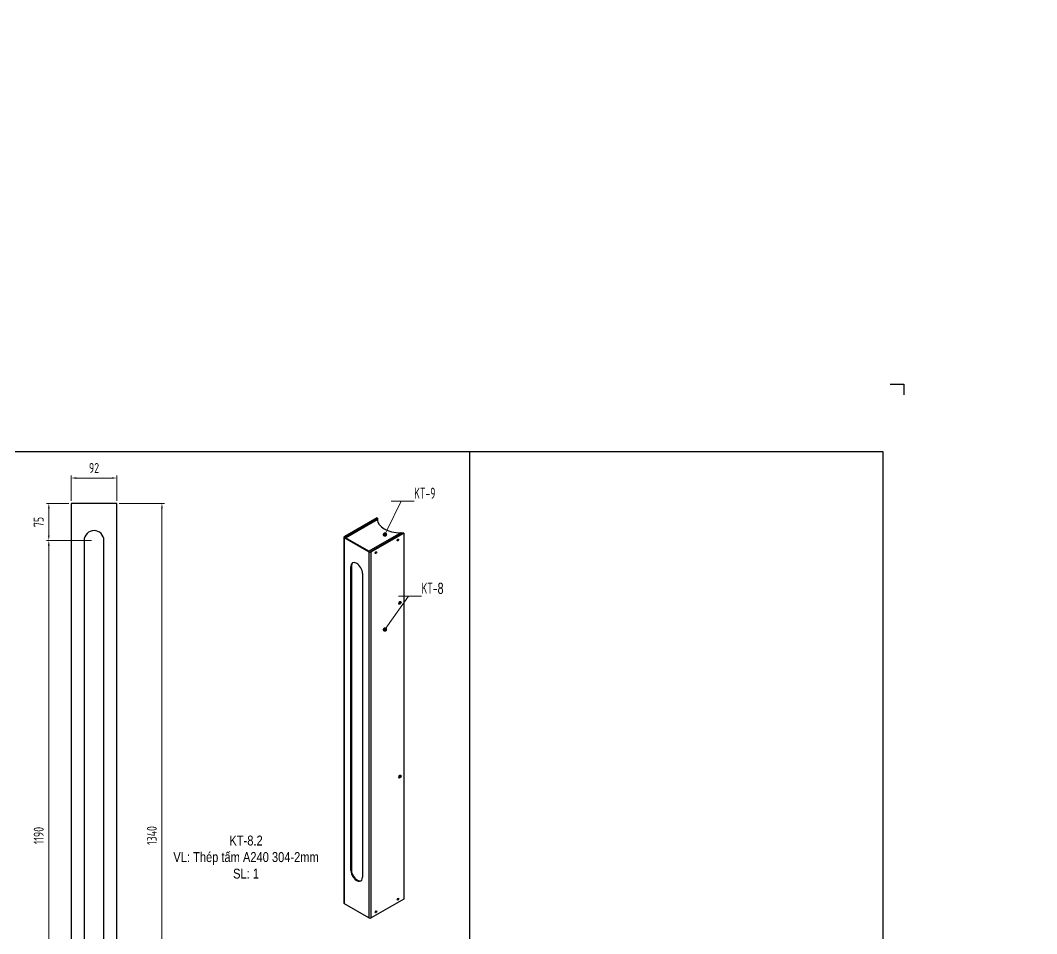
# Model space of a CAD drawing. Header units: millimetres. Extents: x -46397 to 283259, y -8690 to 23983.
# Drawn here: x 226312 to 228361, y -1089 to 754 of the extents above; entities that cross this region are included whole.
import ezdxf
from ezdxf import colors
from ezdxf.entities.mleader import LeaderData, LeaderLine
from ezdxf.math import Vec2, Vec3

# ---------------------------------------------------------------- set-up
doc = ezdxf.new("R2010")
doc.units = ezdxf.units.MM
doc.layers.get('Defpoints').update_dxf_attribs({"lineweight": 0})
for name, color, linetype, lineweight in [('Dtext', 255, 'Continuous', 20), ('Long_AM_Visible', 30, 'Continuous', 25), ('Long_Dim', 3, 'Continuous', 9), ('Long_Text', 6, 'Continuous', 9)]:
    doc.layers.add(name, color=color, linetype=linetype, lineweight=lineweight)
doc.styles.add('Chu va so', font='arial.ttf')
doc.styles.add('GHI CHÚ 3', font='isocp_IV25.ttf', dxfattribs={"width": 0.8})
doc.styles.add('Long_Text', font='isocp.shx', dxfattribs={"width": 0.7})
doc.styles.get("Standard").update_dxf_attribs({"font": 'isocp.shx', "width": 0.8})
doc.styles.add('TCVN', font='arial.ttf')
doc.dimstyles.new('Vuong_DIM', dxfattribs={"dimtxt": 2.5, "dimasz": 2.3, "dimexe": 1.25, "dimexo": 0, "dimtad": 1, "dimtoh": 1, "dimdec": 0, "dimdsep": 46, "dimtxsty": 'GHI CHÚ 3', "dimcen": 2.3, "dimclrd": 9, "dimclre": 9, "dimclrt": 2, "dimadec": 0, "dimazin": 0, "dimtm": 1e-09, "dimtfac": 1, "dimtdec": 0, "dimtofl": 0, "dimtmove": 1, "dimatfit": 3, "dimfxl": 1, "dimtfill": 1, "dimlwd": 9, "dimlwe": 9, "dimarcsym": 1})

# ---------------------------------------------------------------- blocks, each defined once
blk = doc.blocks.new('_Dot')
at = {"color": 0, "linetype": 'ByBlock', "lineweight": -2}
blk.add_line((-0.5, 0), (-1, 0), dxfattribs=at)
at = {"color": 0, "linetype": 'ByBlock', "const_width": 0.5}
blk.add_lwpolyline([(-0.25, 0, 1), (0.25, 0, 1)], format="xyb", close=True, dxfattribs=at)
blk = doc.blocks.new('sfsdfdfds')
at = {"layer": 'Long_AM_Visible'}
for p, q in [((133.8245581654774, 415.8913834482119), (68.41718090567156, 378.1284165803118)), ((69.59569220765843, 377.4480027628633), (135.0030694674642, 415.2109696307707)), ((134.8867772680533, 413.5495195532312), (69.79789278030512, 375.9704345729733)), ((70.7742035096453, 375.4067613105472), (134.7984095901775, 412.3711539257602)), ((135.0030694674642, 415.2109696307707), (133.8245581654774, 415.8913834482119)), ((135.0030694674642, 415.2109696307707), (135.0030694674642, 410.0880282085018)), ((67.44087017633137, 376.7675889454295), (67.44087017633137, -361.4814029767258)), ((68.41718090567156, -362.8422306116081), (68.41718090567156, 375.4067613105472)), ((68.41718090567156, 375.4067613105472), (117.914655588771, 346.8293809780771)), ((69.59569220765843, 376.0871751279883), (69.59569220765843, 377.4480027628633)), ((119.0931668907579, 347.509794795511), (69.59569220765843, 376.0871751279883)), ((70.7742035096453, 375.4067613105472), (117.914655588771, 348.1902086129594)), ((181.9388616693032, 385.1546012281651), (117.914655588771, 348.1902086129594)), ((186.8575667545374, 385.2727616634184), (121.4501894946734, 347.509794795511)), ((122.6287007966603, 346.8293809780771), (188.0360780564079, 384.5923478459772)), ((188.0360780564079, 384.5923478459772), (186.8575667545374, 385.2727616634184)), ((188.0360780564079, 384.5923478459772), (188.0360780564079, -353.6566440761708)), ((117.914655588771, 346.8293809780771), (117.914655588771, -391.4196109440782)), ((122.6287007966603, -391.4196109440782), (122.6287007966603, 346.8293809780771)), ((81.38080522746895, 316.8911730107247), (82.55931652945583, 317.5715868281732)), ((81.38080522746895, -295.481262685058), (81.38080522746895, 316.8911730107247)), ((82.55931652945583, 317.5715868281732), (82.55931652945583, -294.8008488676242)), ((104.9510312670318, 303.2828966619309), (104.9510312670318, -309.0895390338665)), ((81.38080522746895, -295.481262685058), (82.55931652945583, -294.8008488676242)), ((117.914655588771, -391.4196109440782), (68.41718090567156, -362.8422306116081)), ((188.0360780564079, -353.6566440761708), (122.6287007966603, -391.4196109440782))]:
    blk.add_line(p, q, dxfattribs=at)
at = {"layer": 'Long_AM_Visible', "color": 8}
blk.add_line((135.0030694674642, 412.4893143610134), (135.0030694674642, 410.0880282085018), dxfattribs=at)
at = {"layer": 'Long_AM_Visible'}
for centre, major_axis, ratio, start_param, end_param in [((182.4209693406883, 412.6494989196399), (-47.625, -1.704365815147213e-14), 0.5773502691896258, 0.01012316862579965, 1.560673158168798), ((70.7742035095871, 376.7675889454222), (-3.333333333333343, -1.214306433183765e-15), 0.5773502691896258, 5.497787143782004, 7.068583470576924), ((70.7742035095871, 376.7675889454222), (-1.666666666666676, -6.071532165918826e-16), 0.5773502691896257, 5.497787143782004, 7.068583470576924), ((175.0724537346687, 371.6644853146245), (1.041666666666792, 1.804219591217509), 0.5773502691897116, 3.742856870268458, 5.681921090500265), ((175.0724537346687, 371.6644853146245), (-0.6250000000002047, -1.082531754730431), 0.5773502691897118, 0.4908826782895233, 2.650709975301346), ((120.2716781927447, 348.1902086129594), (-3.33333333333335, 1.984523656517467e-13), 0.577350269189626, 0.78539816339753, 2.356194490192383), ((120.2716781927447, 348.1902086129594), (1.666666666666675, 1.002670169114594e-13), 0.5773502691896258, 3.926990816986791, 5.497787143781663), ((130.8782799105102, 346.1489671606359), (1.041666666666792, 1.804219591217508), 0.5773502691897114, 3.742856870268458, 5.681921090500265), ((130.8782799105102, 346.1489671606359), (-0.6250000000001993, -1.082531754730422), 0.5773502691897114, 0.4908826782894131, 2.650709975301179), ((93.16591824727948, 310.0870348363351), (-8.333333333331483, 14.43375672974171), 0.5773502691895398, 3.92699081698732, 7.068583470577113), ((94.34442954920814, 310.767448653769), (-8.333333333331474, 14.43375672974169), 0.5773502691895401, 0.07076973666222777, 0.7853981633975267), ((179.1972432915063, 244.7673083621085), (-1.666666666667032, -2.886751345947903), 0.5773502691897114, 0.3613671239065947, 2.780225529683126), ((179.1972432915063, -105.6458076193776), (-1.66666666666704, -2.886751345947915), 0.5773502691897118, 0.3613671239065947, 2.780225529683192), ((93.16591824727948, -302.2854008594622), (8.3333333333315, -14.43375672974175), 0.57735026918954, 3.926990816987306, 7.068583470577106), ((94.34442954920814, -301.6049870420284), (8.333333333332364, -14.43375672974124), 0.5773502691895398, 3.926990816987079, 6.212415570516983), ((70.7742035095871, -361.4814029767258), (-3.333333333333343, -2.081668171172174e-15), 0.5773502691896257, 0, 0.7853981633972857), ((175.0724537346687, -352.9762302587442), (1.041666666666817, 1.804219591217554), 0.5773502691897118, 3.742856870268454, 5.681921090500317), ((175.0724537346687, -352.9762302587442), (-0.6250000000001941, -1.082531754730426), 0.5773502691897108, 0.4908826782901166, 2.650709975301211), ((130.8782799105102, -378.4917484127254), (1.04166666666677, 1.804219591217473), 0.5773502691897114, 3.74285687026838, 5.681921090500317), ((130.8782799105102, -378.4917484127254), (-0.6250000000001936, -1.082531754730425), 0.5773502691897109, 0.4908826782901166, 2.650709975301094), ((120.2716781927447, -390.0587833091959), (3.333333333333343, 2.001870891277235e-13), 0.5773502691896257, 3.926990816986855, 5.497787143781742)]:
    blk.add_ellipse(centre, major_axis=major_axis, ratio=ratio, start_param=start_param, end_param=end_param, dxfattribs=at)
for centre, major_axis, ratio in [((176.2509650366555, 370.9840714971833), (-1.041666666667007, -1.804219591217384), 0.5773502691897116), ((132.056791212497, 345.4685533431875), (-1.041666666667006, -1.804219591217384), 0.5773502691897117), ((180.3757545934932, 244.08689454466), (-1.666666666667206, -2.886751345947807), 0.5773502691897114), ((180.3757545934932, -106.3262214368187), (-1.666666666667221, -2.886751345947832), 0.5773502691897114), ((176.2509650366555, -353.6566440761708), (-1.041666666667007, -1.804219591217384), 0.5773502691897116), ((132.056791212497, -379.1721622301593), (-1.041666666667006, -1.804219591217384), 0.5773502691897117)]:
    blk.add_ellipse(centre, major_axis=major_axis, ratio=ratio, dxfattribs=at)
for points, knots in [([(134.7984095901775, 412.3711539257602), (134.7920911408437, 412.7314989842671), (134.7986704479845, 413.0450682587507), (134.8378574270464, 413.4648101423336), (134.8701521894836, 413.5724678226434), (134.9257881718513, 413.5319487280613), (134.9514159368409, 413.4512746594592), (134.9807187232364, 413.1895973168685), (134.988917649287, 413.0793361668075), (135.0001053683518, 412.8148337961647), (135.0030694674642, 412.6605214718766), (135.0030694674642, 412.4893143609988)], [2.174184526208085, 2.174184526208085, 2.174184526208085, 2.174184526208085, 2.398884981450443, 2.398884981450443, 2.623585436692801, 2.623585436692801, 2.774558659001991, 2.774558659001991, 2.850045270156585, 2.850045270156585, 2.925531881311179, 2.925531881311179, 2.925531881311179, 2.925531881311179]), ([(185.3605127578776, 384.4084305625474), (184.9196924167045, 384.6312967776721), (184.4107588822662, 384.806770170766), (183.2379220600997, 385.0786533011014), (182.5629976188357, 385.1509532697564), (181.9388616692449, 385.1546012281651)], [3.265404279636634, 3.265404279636634, 3.265404279636634, 3.265404279636634, 3.452402616650176, 3.452402616650176, 3.677103071892533, 3.677103071892533, 3.677103071892533, 3.677103071892533])]:
    blk.add_open_spline(points, degree=3, knots=knots, dxfattribs=at)
blk = doc.blocks.new('*D2263')
at = {"layer": 'Defpoints', "color": 0, "transparency": 16777216}
for p in [(226507.0467101192, -220.7990217979169, -0.7231873450856918), (226597.9619895467, -220.7990217979169), (226507.0467101192, -1560.895819775885, -0.7231873450856918)]:
    blk.add_point(p, dxfattribs=at)
at = {"layer": 'Long_Dim', "color": 9, "lineweight": 9, "transparency": 16777216}
for p, q in [((226512.0467101192, -220.7990217979169), (226602.9619895467, -220.7990217979169)), ((226597.9619895467, -1550.895819775885), (226597.9619895467, -230.7990217979169)), ((226512.0467101192, -1560.895819775885), (226602.9619895467, -1560.895819775885))]:
    blk.add_line(p, q, dxfattribs=at)
at = {"layer": 'Long_Dim', "color": 9, "transparency": 16777216}
for points in [[(226596.2953228801, -230.7990217979169), (226599.6286562134, -230.7990217979169), (226597.9619895467, -220.7990217979169)], [(226596.2953228801, -1550.895819775885), (226599.6286562134, -1550.895819775885), (226597.9619895467, -1560.895819775885)]]:
    blk.add_solid(points, dxfattribs=at)
at = {"layer": 'Long_Dim', "color": 2, "transparency": 16777216, "insert": (226577.5699777124, -890.8474207869647), "char_height": 20, "attachment_point": 5, "rotation": 90, "style": 'GHI CHÚ 3', "bg_fill": 3, "box_fill_scale": 1.1, "bg_fill_color": 256, "bg_fill_true_color": 13158600, "bg_fill_transparency": 0}
blk.add_mtext('1340', dxfattribs=at)
blk = doc.blocks.new('*D2262')
at = {"layer": 'Defpoints', "color": 0, "transparency": 16777216}
for p in [(226415.0467101191, -169.6853717004415), (226415.0467101191, -220.7990217979168, -0.7231873450856918), (226507.0467101191, -220.7990217979168, -0.7231873450856918)]:
    blk.add_point(p, dxfattribs=at)
at = {"layer": 'Long_Dim', "color": 9, "lineweight": 9, "transparency": 16777216}
for p, q in [((226415.0467101191, -215.7990217979168), (226415.0467101191, -164.6853717004415)), ((226497.0467101191, -169.6853717004415), (226425.0467101191, -169.6853717004415)), ((226507.0467101191, -215.7990217979168), (226507.0467101191, -164.6853717004415))]:
    blk.add_line(p, q, dxfattribs=at)
at = {"layer": 'Long_Dim', "color": 9, "transparency": 16777216}
for points in [[(226425.0467101191, -168.0187050337748), (226425.0467101191, -171.3520383671081), (226415.0467101191, -169.6853717004415)], [(226497.0467101191, -168.0187050337748), (226497.0467101191, -171.3520383671081), (226507.0467101191, -169.6853717004415)]]:
    blk.add_solid(points, dxfattribs=at)
at = {"layer": 'Long_Dim', "color": 2, "transparency": 16777216, "insert": (226461.0467101191, -149.2563776176012), "char_height": 20, "attachment_point": 5, "style": 'GHI CHÚ 3', "bg_fill": 3, "box_fill_scale": 1.1, "bg_fill_color": 256, "bg_fill_true_color": 13158600, "bg_fill_transparency": 0}
blk.add_mtext('92', dxfattribs=at)
blk = doc.blocks.new('*D2257')
at = {"layer": 'Defpoints', "color": 0, "transparency": 16777216}
for p in [(226415.0467101192, -220.7990217979169), (226369.8945387221, -295.799021797917), (226461.0467101192, -295.7990217979169)]:
    blk.add_point(p, dxfattribs=at)
at = {"layer": 'Long_Dim', "color": 9, "lineweight": 9, "transparency": 16777216}
for p, q in [((226410.0467101192, -220.7990217979169), (226364.8945387221, -220.7990217979169)), ((226369.8945387221, -230.7990217979169), (226369.8945387221, -285.799021797917)), ((226456.0467101192, -295.7990217979169), (226364.8945387221, -295.799021797917))]:
    blk.add_line(p, q, dxfattribs=at)
at = {"layer": 'Long_Dim', "color": 9, "transparency": 16777216}
for points in [[(226368.2278720554, -230.7990217979169), (226371.5612053887, -230.7990217979169), (226369.8945387221, -220.7990217979169)], [(226368.2278720554, -285.799021797917), (226371.5612053887, -285.799021797917), (226369.8945387221, -295.799021797917)]]:
    blk.add_solid(points, dxfattribs=at)
at = {"layer": 'Long_Dim', "color": 2, "transparency": 16777216, "insert": (226349.5025268877, -258.299021797981), "char_height": 20, "attachment_point": 5, "rotation": 90, "style": 'GHI CHÚ 3', "bg_fill": 3, "box_fill_scale": 1.1, "bg_fill_color": 256, "bg_fill_true_color": 13158600, "bg_fill_transparency": 0}
blk.add_mtext('75', dxfattribs=at)
blk = doc.blocks.new('*D2256')
at = {"layer": 'Defpoints', "color": 0, "transparency": 16777216}
for p in [(226461.0467101192, -295.7990217979169), (226369.8945387224, -1485.895819775899), (226461.0467101192, -1485.895819775899)]:
    blk.add_point(p, dxfattribs=at)
at = {"layer": 'Long_Dim', "color": 9, "lineweight": 9, "transparency": 16777216}
for p, q in [((226456.0467101192, -295.7990217979169), (226364.8945387224, -295.799021797917)), ((226369.8945387224, -305.799021797917), (226369.8945387224, -1475.895819775899)), ((226456.0467101192, -1485.895819775899), (226364.8945387224, -1485.895819775899))]:
    blk.add_line(p, q, dxfattribs=at)
at = {"layer": 'Long_Dim', "color": 9, "transparency": 16777216}
for points in [[(226368.2278720557, -305.799021797917), (226371.561205389, -305.799021797917), (226369.8945387224, -295.799021797917)], [(226368.2278720557, -1475.895819775899), (226371.561205389, -1475.895819775899), (226369.8945387224, -1485.895819775899)]]:
    blk.add_solid(points, dxfattribs=at)
at = {"layer": 'Long_Dim', "color": 2, "transparency": 16777216, "insert": (226349.4655446394, -890.847420786972), "char_height": 20, "attachment_point": 5, "rotation": 90, "style": 'GHI CHÚ 3', "bg_fill": 3, "box_fill_scale": 1.1, "bg_fill_color": 256, "bg_fill_true_color": 13158600, "bg_fill_transparency": 0}
blk.add_mtext('1190', dxfattribs=at)
blk = doc.blocks.new('*U2443')
at = {"lineweight": 25, "elevation": -0.1116145968790612}
blk.add_lwpolyline([(3774.33977855757, 2612.048259249602), (3804.657156394947, 2612.048259249602), (3804.657156394947, 2588.621249054181)], dxfattribs=at)
at = {"lineweight": 25}
for points in [[(0, 0), (3758.356043285982, 0), (3758.356043285982, 2461.919638110675), (0, 2461.919638110675)], [(0, 0), (2841.683850218708, 0), (2841.683850218708, 2461.919638110675), (0, 2461.919638110675)]]:
    blk.add_lwpolyline(points, close=True, dxfattribs=at)
at = {"layer": 'Dtext', "ltscale": 0.1}
for tag, p, height, style in [('REV_3', (2865.895797271555, 924.7014761100613), 16.36910243654414, 'TCVN'), ('FOR_APPROVAL3', (3029.604834111163, 923.5493778213589, -0.1480826168386323), 19.64292292385296, 'TCVN'), ('REV_2', (2865.895797271555, 863.5899965724673), 16.36910243654414, 'TCVN'), ('FOR_APPROVAL2', (3029.604834111163, 862.4378982835385, -0.1480826168386323), 19.64292292385296, 'TCVN'), ('REV_1', (2865.895797183015, 802.4785170346527), 16.36910243654414, 'TCVN'), ('FOR_APPROVAL1', (3029.604834111163, 801.3264214021476, -0.1417176069130543), 19.64292292385296, 'TCVN'), ('REV_0', (2865.895797271555, 741.3670374970594), 16.36910243654414, 'TCVN'), ('NGUOI_VE', (3204.013010769369, 740.4937996947376, -0.1375782569565854), 19.64292292385296, 'TCVN'), ('NGUOI_KIEM_2', (3377.595648709092, 740.4937996947376, -0.1598893026538019), 19.64292292385296, 'TCVN'), ('NGUOI_DUYET', (3587.272139832651, 740.4937996947376, -0.1598893026538019), 19.64292292385296, 'TCVN'), ('1.1_A4', (3597.788982945349, 37.27940961585522, -0.1520607475527185), 19.64292292385296, 'Chu va so'), ('A4_A4', (3663.154086474807, 37.27940961585522, -0.1520607475527185), 19.64292292385296, 'Chu va so'), ('REV.', (3716.979572059124, 37.27940961585522, -0.1520607475527185), 19.64292292385296, 'Chu va so')]:
    blk.add_attdef(tag, p, '', height=height, dxfattribs=dict(at, style=style))
for tag, p, height, style, width in [('NGAY_REV03', (2907.38187503568, 923.549381362957, -0.1480826168386323), 17.0238665340059, 'TCVN', 0.95), ('NGAY_REV02', (2907.38187503568, 862.4379018253692, -0.1480826168386323), 17.0238665340059, 'TCVN', 0.95), ('NGAY_REV01', (2907.38187503568, 801.3264222875487, -0.1480826168386323), 17.0238665340059, 'TCVN', 0.95), ('NGAY_REV0', (2907.38187503568, 740.2149427497345, -0.1608126372430971), 17.0238665340059, 'TCVN', 0.95), ('DWD.NO', (2905.860194981983, 15.93653654402184, -0.1520607475527185), 26.19056389847062, 'Chu va so', 0.85)]:
    blk.add_attdef(tag, p, '', height=height, dxfattribs=dict(at, style=style, width=width))
at = {"layer": 'Dtext', "lineweight": 25, "ltscale": 0.1, "style": 'Chu va so'}
for tag, p, height in [('PROJECT_CODE', (3095.154470761245, 307.7396171311841), 39.28584584770592), ('TITLE1', (2925.016124809614, 234.690091280347, -0.1520607475527738), 26.19056389847062), ('TITLE2', (2925.016124809614, 173.1002845171687, -0.1520607475527738), 26.19056389847062), ('TITLE3', (2925.016124809614, 111.9888049795746, -0.1520607475527738), 26.19056389847062)]:
    blk.add_attdef(tag, p, '', height=height, dxfattribs=at)

msp = doc.modelspace()

# ---------------------------------------------------------------- linework, layer by layer
at = {"layer": 'Long_AM_Visible', "elevation": -0.7231873450856918}
msp.add_lwpolyline([(226415.0467101191, -1560.895819775884), (226507.0467101191, -1560.895819775884), (226507.0467101191, -220.7990217979168), (226415.0467101191, -220.7990217979168)], close=True, dxfattribs=at)
at = {"layer": 'Long_AM_Visible'}
msp.add_lwpolyline([(226481.0467101191, -295.7990217979168, 1), (226441.0467101191, -295.7990217979168), (226441.0467101191, -1485.895819775898, 1), (226481.0467101191, -1485.895819775898)], format="xyb", close=True, dxfattribs=at)

# ---------------------------------------------------------------- block references
msp.add_blockref('sfsdfdfds', (226897.3772337516, -665.5672501519584), dxfattribs=at)

# ---------------------------------------------------------------- texts
at = {"layer": 'Long_Text', "insert": (226577.4090282496, -890.9369650138979), "char_height": 20, "width": 380.251697685513, "attachment_point": 1, "style": 'Chu va so'}
msp.add_mtext('\\A1;\\pxqc;{\\W0.8;KT-8.2\\PVL: \\A0;Thép tấm A240 304-2mm\\A1;\\PSL: 1}', dxfattribs=at)

# ---------------------------------------------------------------- leaders
at = {"color": 3, "ltscale": 5}
ml = msp.add_multileader_mtext('Standard', dxfattribs=at)
ml.set_content('{\\fArial|b0|i0|c0|p34;Khoan lỗ %%C10 cho cùm ống DN200 (theo thực tế)}', color=3)
ml.set_leader_properties(lineweight=9)
ml.set_arrow_properties(name='DOT')
ml.build(insert=Vec2(0, 0))
ml.multileader.update_dxf_attribs({"has_dogleg": 0, "text_left_attachment_type": 5, "text_right_attachment_type": 6, "dogleg_length": 0.1, "arrow_head_size": 17.4, "scale": 300})
ctx = ml.context
ctx.base_point, ctx.scale, ctx.char_height, ctx.arrow_head_size, ctx.landing_gap_size, ctx.plane_origin = Vec3(148509.9630124508, 665.2759780762876), 300, 24, 17.4, 18, Vec3(149312.4264159832, -378.7601148479444)
ctx.left_attachment, ctx.right_attachment = 5, 6
notes = []
notes.append((ctx, [(0, (1, 1, 0), (148878.3302702953, 716.2937134105305), (-1, 0), 30, [(0, [(149054.4221240937, 441.3538840785332)], 0, [])])]))
ctx.mtext.insert, ctx.mtext.width, ctx.mtext.flow_direction = Vec3(148527.9630124508, 747.3496479262194), 309.9931083408397, 5
ml = msp.add_multileader_mtext('Standard', dxfattribs=at)
ml.set_content('{\\fArial|b0|i0|c0|p34;Khoan lỗ %%C10 cho cùm ống DN100 (theo thực tế)}', color=3)
ml.set_leader_properties(lineweight=9)
ml.set_arrow_properties(name='DOT')
ml.build(insert=Vec2(0, 0))
ml.multileader.update_dxf_attribs({"has_dogleg": 0, "text_left_attachment_type": 5, "text_right_attachment_type": 6, "dogleg_length": 0.1, "arrow_head_size": 17.4, "scale": 300})
ctx = ml.context
ctx.base_point, ctx.scale, ctx.char_height, ctx.arrow_head_size, ctx.landing_gap_size, ctx.plane_origin = Vec3(149602.5543889184, 578.0547077444462), 300, 24, 17.4, 18, Vec3(149253.6582158183, -389.587401460627)
ctx.left_attachment, ctx.right_attachment = 5, 6
notes.append((ctx, [(0, (1, 1, 0), (149572.5543889184, 578.0547077444462), (1, 0), 30, [(0, [(149511.6625077079, 430.5265974658505)], 0, [])])]))
ctx.mtext.insert, ctx.mtext.width, ctx.mtext.flow_direction = Vec3(149620.5543889184, 660.128377594378), 306.4046363133917, 5
at = {"layer": 'Long_AM_Visible'}
ml = msp.add_multileader_mtext('Standard', dxfattribs=at)
ml.set_content('KT-9', color=2, style='Long_Text')
ml.set_leader_properties(color=3, lineweight=9)
ml.set_arrow_properties(name='DOT')
ml.build(insert=Vec2(0, 0))
ml.multileader.update_dxf_attribs({"text_left_attachment_type": 5, "text_right_attachment_type": 5, "dogleg_length": 25.98228574788498, "arrow_head_size": 9, "scale": 9})
ctx = ml.context
ctx.base_point, ctx.scale, ctx.char_height, ctx.arrow_head_size, ctx.landing_gap_size, ctx.plane_origin = Vec3(227106.3869602969, -216.2708805852089), 9, 22.5, 9, 0, Vec3(227139.892287865, -301.9111939664435)
ctx.left_attachment, ctx.right_attachment = 5, 5
notes.append((ctx, [(0, (1, 1, 0), (227080.4046745491, -216.2708805852089), (1, 0), 25.98228574788498, [(0, [(227047.5667112863, -283.6541132072307)], 0, [])])]))
ctx.mtext.insert, ctx.mtext.width, ctx.mtext.defined_height, ctx.mtext.flow_direction = Vec3(227106.3869602969, -189.1787932727966), 194.7324415470939, 74.6983268972981, 5
ml = msp.add_multileader_mtext('Standard', dxfattribs=at)
ml.set_content('KT-{\\fArial|b0|i0|c163|p34;8}', color=2, style='Long_Text')
ml.set_leader_properties(color=3, lineweight=9)
ml.set_arrow_properties(name='DOT')
ml.build(insert=Vec2(0, 0))
ml.multileader.update_dxf_attribs({"text_left_attachment_type": 5, "text_right_attachment_type": 5, "dogleg_length": 25.98228574788498, "arrow_head_size": 9, "scale": 9})
ctx = ml.context
ctx.base_point, ctx.scale, ctx.char_height, ctx.arrow_head_size, ctx.landing_gap_size, ctx.plane_origin = Vec3(227121.1520390268, -407.9645102607101), 9, 22.5, 9, 0, Vec3(227139.892287865, -493.6048236419447)
ctx.left_attachment, ctx.right_attachment = 5, 5
notes.append((ctx, [(0, (1, 1, 0), (227095.1697532789, -407.9645102607101), (1, 0), 25.98228574788498, [(0, [(227047.5667112863, -475.3477428827318)], 0, [])])]))
ctx.mtext.insert, ctx.mtext.width, ctx.mtext.defined_height, ctx.mtext.flow_direction = Vec3(227121.1520390268, -380.8724229482978), 194.7324415470939, 74.6983268972981, 5
for ctx, leaders in notes:
    for number, flags, end, landing, length, lines in leaders:
        leader = LeaderData()
        leader.index, (leader.has_last_leader_line, leader.has_dogleg_vector, leader.attachment_direction) = number, flags
        leader.last_leader_point, leader.dogleg_vector, leader.dogleg_length = Vec3(end), Vec3(landing), length
        for number, points, colour, breaks in lines:
            line = LeaderLine()
            line.index, line.vertices, line.color, line.breaks = number, Vec3.list(points), colors.encode_raw_color(colour), breaks
            leader.lines.append(line)
        ctx.leaders.append(leader)

# ---------------------------------------------------------------- next in the draw order: dimensions: what is measured, and where the dimension line sits
at = {"layer": 'Long_Dim'}
dim = msp.add_linear_dim(base=(226597.9619895467, -220.7990217979169), p1=(226507.0467101191, -1560.895819775884, -0.7231873450856918), p2=(226507.0467101191, -220.7990217979168, -0.7231873450856918), angle=90, dimstyle='Vuong_DIM', override={"dimtxt": 20, "dimasz": 10, "dimexe": 5, "dimexo": 5, "dimgap": 10}, dxfattribs=at)
dim.commit()
dim.dimension.update_dxf_attribs({"geometry": '*D2263', "text_midpoint": (226577.5699777124, -890.8474207869647)})

# ---------------------------------------------------------------- next in the draw order: dimensions: what is measured, and where the dimension line sits
dim = msp.add_linear_dim(base=(226415.0467101191, -169.6853717004415), p1=(226507.0467101191, -220.7990217979168, -0.7231873450856918), p2=(226415.0467101191, -220.7990217979168, -0.7231873450856918), dimstyle='Vuong_DIM', override={"dimtxt": 20, "dimasz": 10, "dimexe": 5, "dimexo": 5, "dimgap": 10}, dxfattribs=at)
dim.commit()
dim.dimension.update_dxf_attribs({"geometry": '*D2262', "text_midpoint": (226461.0467101191, -149.2563776176012)})

# ---------------------------------------------------------------- next in the draw order: dimensions: what is measured, and where the dimension line sits
dim = msp.add_linear_dim(base=(226369.8945387221, -295.799021797917), p1=(226415.0467101191, -220.7990217979168), p2=(226461.0467101191, -295.7990217979168), angle=90, dimstyle='Vuong_DIM', override={"dimtxt": 20, "dimasz": 10, "dimexe": 5, "dimexo": 5, "dimgap": 10}, dxfattribs=at)
dim.commit()
dim.dimension.update_dxf_attribs({"geometry": '*D2257', "text_midpoint": (226349.5025268877, -258.299021797981)})

# ---------------------------------------------------------------- next in the draw order: dimensions: what is measured, and where the dimension line sits
dim = msp.add_linear_dim(base=(226369.8945387224, -1485.895819775899), p1=(226461.0467101191, -295.7990217979168), p2=(226461.0467101191, -1485.895819775898), angle=90, dimstyle='Vuong_DIM', override={"dimtxt": 20, "dimasz": 10, "dimexe": 5, "dimexo": 5, "dimgap": 10}, dxfattribs=at)
dim.commit()
dim.dimension.update_dxf_attribs({"geometry": '*D2256', "text_midpoint": (226349.4655446394, -890.847420786972)})

# ---------------------------------------------------------------- next in the draw order: block references
at = {"xscale": 0.9084576280678549, "yscale": 0.9084576280678549, "zscale": 0.9084576280678549}
msp.add_blockref('*U2443', (224637.4393221507, -2353.227722762906), dxfattribs=at)

doc.saveas('drawing.dxf')
